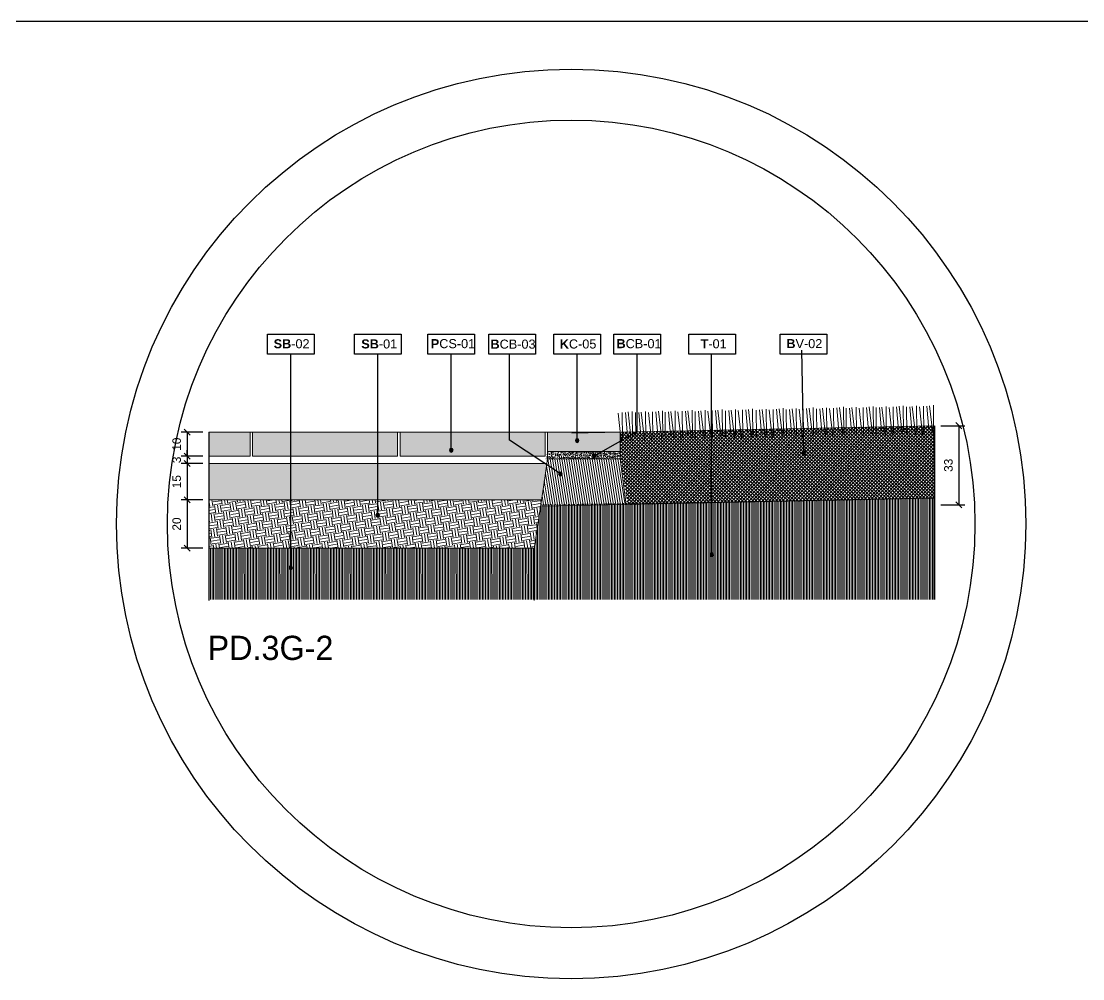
# Model space of a CAD drawing. Header units: metres. Extents: x -325 to 301, y -147 to 149.
# Drawn here: x 47.132 to 51.52, y 59.5 to 63.457 of the extents above; entities that cross this region are included whole.
import ezdxf

# ---------------------------------------------------------------- set-up
doc = ezdxf.new("R2010")
doc.units = ezdxf.units.M
doc.layers.get('Defpoints').update_dxf_attribs({"lineweight": 13})
doc.layers.add('-aux', color=50, linetype='Continuous', plot=False)
doc.layers.add('-AUX-TWQ', color=1, linetype='Continuous', plot=False)
doc.layers.add('0-TX-1_25', color=7, linetype='Continuous', true_color=0x3f4f7f)
doc.layers.add('3-TR-paviment fort', color=7, linetype='Continuous', true_color=0xd1d1d1)
doc.layers.add('03-TR-Paviment_04_Dry Meadow', color=7, linetype='Continuous', lineweight=5, true_color=0xd8dd88)
doc.layers.add('3-TR tot_u', color=7, linetype='Continuous', lineweight=5, true_color=0x787878)
for name, color, linetype, lineweight in [('1-CM', 7, 'Continuous', 0), ('3-TR Formigó', 252, 'Continuous', 0), ('3-TR Seleccionat', 44, 'Continuous', 0), ('3-TR Tot-u', 37, 'Continuous', 0)]:
    doc.layers.add(name, color=color, linetype=linetype, lineweight=lineweight)
for name, color, linetype in [('1-SECCIÓ', 1, 'Continuous'), ('A-KEYPLAN_HATCH', 7, 'Continuous'), ('A_TEXT_2', 7, 'Continuous'), ('EIT_3 TR terra vegetal', 45, 'Continuous')]:
    doc.layers.add(name, color=color, linetype=linetype)
doc.styles.get("Standard").update_dxf_attribs({"font": 'arial.ttf'})
doc.styles.add('x-llegenda materials$0$ENGRAVERS', font='TT0586M.TTF')
doc.dimstyles.new('ISO-25', dxfattribs={"dimtxt": 0.1, "dimasz": 0.1, "dimexe": 0.1, "dimexo": 0.1, "dimgap": 0.1, "dimtad": 1, "dimdec": 0, "dimlfac": 100, "dimzin": 9, "dimtxsty": 'Standard', "dimblk": 'OBLIQUE', "dimcen": 0.1, "dimadec": 0, "dimazin": 0, "dimtfac": 1, "dimtdec": 0, "dimtmove": 0, "dimatfit": 3, "dimldrblk": 'OBLIQUE', "dimfxl": 1, "dimarcsym": 0})

# ---------------------------------------------------------------- blocks, each defined once
blk = doc.blocks.new('_Oblique')
at = {"color": 0, "lineweight": -2}
blk.add_line((-0.5, -0.5), (0.5, 0.5), dxfattribs=at)
blk = doc.blocks.new('*D1198')
at = {"layer": '0-TX-1_25', "color": 0, "lineweight": -2, "transparency": 16777216}
for p, q in [((22.6963, 61.759), (22.6093, 61.759)), ((22.6343, 61.759), (22.6343, 61.609)), ((22.7343, 61.609), (22.6093, 61.609))]:
    blk.add_line(p, q, dxfattribs=at)
at = {"layer": 'Defpoints', "color": 0, "transparency": 16777216}
for p in [(22.7213, 61.759), (22.6343, 61.609), (66.3646, 61.609)]:
    blk.add_point(p, dxfattribs=at)
at = {"layer": '0-TX-1_25', "color": 0, "lineweight": -2, "transparency": 16777216, "xscale": 0.025, "yscale": 0.025, "zscale": 0.025}
for p, rotation in [((22.6343, 61.759), 90), ((22.6343, 61.609), 270)]:
    blk.add_blockref('_Oblique', p, dxfattribs=dict(at, rotation=rotation))
at = {"layer": '0-TX-1_25', "color": 0, "transparency": 16777216, "insert": (22.5915, 61.684), "char_height": 0.035, "attachment_point": 5, "rotation": 90}
blk.add_mtext('15', dxfattribs=at)
blk = doc.blocks.new('hatch keyplan 2')
at = {"layer": 'A-KEYPLAN_HATCH'}
blk.add_lwpolyline([(0, 0.00548), (0.01287, 0.00548), (0.01287, 0), (0, 0)], close=True, dxfattribs=at)
blk = doc.blocks.new('hatch keyplan')
at = {"layer": 'A-KEYPLAN_HATCH'}
blk.add_blockref('hatch keyplan 2', (1.43058, 0.85215), dxfattribs=at)
blk = doc.blocks.new('B-CB03')
at = {"layer": 'A-KEYPLAN_HATCH'}
blk.add_blockref('hatch keyplan', (-1.43058, -0.85215), dxfattribs=at)
at = {"layer": 'A_TEXT_2', "insert": (-0.0008, 0.00398), "char_height": 0.0025, "attachment_point": 1}
blk.add_mtext_dynamic_manual_height_columns('\\pi0.00128;{\\fArial|b1|i0|c0|p34;B}CB-03', width=0.0145619, gutter_width=0.015, heights=[0], dxfattribs=at)
blk = doc.blocks.new('B-CB01')
at = {"layer": 'A-KEYPLAN_HATCH'}
blk.add_blockref('hatch keyplan', (-1.43058, -0.85215), dxfattribs=at)
at = {"layer": 'A_TEXT_2', "insert": (-0.0008, 0.00411), "char_height": 0.0025, "attachment_point": 1}
blk.add_mtext_dynamic_manual_height_columns('\\pi0.00152;{\\fArial|b1|i0|c0|p34;B}CB-01', width=0.0145619, gutter_width=0.015, heights=[0], dxfattribs=at)
blk = doc.blocks.new('SB-01')
at = {"layer": 'A-KEYPLAN_HATCH'}
blk.add_blockref('hatch keyplan', (-1.43058, -0.85215), dxfattribs=at)
at = {"layer": 'A_TEXT_2', "insert": (-0.0008, 0.00403), "char_height": 0.0025, "attachment_point": 1}
blk.add_mtext_dynamic_manual_height_columns('\\pi0.00271;{\\fArial|b1|i0|c0|p34;SB}-01', width=0.0145619, gutter_width=0.015, heights=[0], dxfattribs=at)
blk = doc.blocks.new('SB-02')
at = {"layer": 'A-KEYPLAN_HATCH'}
blk.add_blockref('hatch keyplan', (-1.43058, -0.85215), dxfattribs=at)
at = {"layer": 'A_TEXT_2', "insert": (-0.0008, 0.00408), "char_height": 0.0025, "attachment_point": 1}
blk.add_mtext_dynamic_manual_height_columns('\\pi0.00249;{\\fArial|b1|i0|c0|p34;SB}-02', width=0.0145619, gutter_width=0.015, heights=[0], dxfattribs=at)
blk = doc.blocks.new('T-01')
at = {"layer": 'A-KEYPLAN_HATCH'}
blk.add_blockref('hatch keyplan', (-1.43058, -0.85215), dxfattribs=at)
at = {"layer": 'A_TEXT_2', "insert": (-0.0008, 0.00408), "char_height": 0.0025, "attachment_point": 1}
blk.add_mtext_dynamic_manual_height_columns('\\pi0.00405;{\\fArial|b1|i0|c0|p34;T}-01', width=0.0145619, gutter_width=0.015, heights=[0], dxfattribs=at)
blk = doc.blocks.new('B-V02')
at = {"layer": 'A-KEYPLAN_HATCH'}
blk.add_blockref('hatch keyplan', (-1.43058, -0.85215), dxfattribs=at)
at = {"layer": 'A_TEXT_2', "insert": (-0.0008, 0.00412), "char_height": 0.0025, "attachment_point": 1}
blk.add_mtext_dynamic_manual_height_columns('\\pi0.00255;{\\fArial|b1|i0|c0|p34;B}V-02', width=0.0145619, gutter_width=0.015, heights=[0], dxfattribs=at)
blk = doc.blocks.new('*D2743')
at = {"layer": '0-TX-1_25', "color": 0, "lineweight": -2, "transparency": 16777216}
for p, q in [((47.8827, 61.629), (47.7925, 61.629)), ((47.8175, 61.629), (47.8175, 61.479)), ((47.8827, 61.479), (47.7925, 61.479))]:
    blk.add_line(p, q, dxfattribs=at)
at = {"layer": 'Defpoints', "color": 0, "transparency": 16777216}
for p in [(47.9077, 61.629), (47.8175, 61.479), (47.9077, 61.479)]:
    blk.add_point(p, dxfattribs=at)
at = {"layer": '0-TX-1_25', "color": 0, "lineweight": -2, "transparency": 16777216, "xscale": 0.025, "yscale": 0.025, "zscale": 0.025}
for p, rotation in [((47.8175, 61.629), 90), ((47.8175, 61.479), 270)]:
    blk.add_blockref('_Oblique', p, dxfattribs=dict(at, rotation=rotation))
at = {"layer": '0-TX-1_25', "color": 0, "transparency": 16777216, "insert": (47.7746, 61.554), "char_height": 0.035, "attachment_point": 5, "rotation": 90}
blk.add_mtext('15', dxfattribs=at)
blk = doc.blocks.new('*D2745')
at = {"layer": '0-TX-1_25', "color": 0, "lineweight": -2, "transparency": 16777216}
for p, q in [((50.9327, 61.7854), (51.0326, 61.7854)), ((51.0076, 61.7854), (51.0076, 61.4582)), ((50.9326, 61.4582), (51.0326, 61.4582))]:
    blk.add_line(p, q, dxfattribs=at)
at = {"layer": 'Defpoints', "color": 0, "transparency": 16777216}
for p in [(50.9077, 61.7854), (50.9076, 61.4582), (51.0076, 61.4582)]:
    blk.add_point(p, dxfattribs=at)
at = {"layer": '0-TX-1_25', "color": 0, "lineweight": -2, "transparency": 16777216, "xscale": 0.025, "yscale": 0.025, "zscale": 0.025}
for p, rotation in [((51.0076, 61.7854), 90), ((51.0076, 61.4582), 270)]:
    blk.add_blockref('_Oblique', p, dxfattribs=dict(at, rotation=rotation))
at = {"layer": '0-TX-1_25', "color": 0, "transparency": 16777216, "insert": (50.9647, 61.6218), "char_height": 0.035, "attachment_point": 5, "rotation": 90}
blk.add_mtext('33', dxfattribs=at)
blk = doc.blocks.new('*D2744')
at = {"layer": '0-TX-1_25', "color": 0, "lineweight": -2, "transparency": 16777216}
for p, q in [((47.8827, 61.759), (47.7925, 61.759)), ((47.8175, 61.759), (47.8175, 61.659)), ((47.8827, 61.659), (47.7925, 61.659))]:
    blk.add_line(p, q, dxfattribs=at)
at = {"layer": 'Defpoints', "color": 0, "transparency": 16777216}
for p in [(47.9077, 61.759), (47.8175, 61.659), (47.9077, 61.659)]:
    blk.add_point(p, dxfattribs=at)
at = {"layer": '0-TX-1_25', "color": 0, "lineweight": -2, "transparency": 16777216, "xscale": 0.025, "yscale": 0.025, "zscale": 0.025}
for p, rotation in [((47.8175, 61.759), 90), ((47.8175, 61.659), 270)]:
    blk.add_blockref('_Oblique', p, dxfattribs=dict(at, rotation=rotation))
at = {"layer": '0-TX-1_25', "color": 0, "transparency": 16777216, "insert": (47.7746, 61.709), "char_height": 0.035, "attachment_point": 5, "rotation": 90}
blk.add_mtext('10', dxfattribs=at)
blk = doc.blocks.new('PCS01')
at = {"layer": 'A-KEYPLAN_HATCH'}
blk.add_blockref('hatch keyplan', (-1.42958, -0.85215), dxfattribs=at)
at = {"layer": 'A_TEXT_2', "insert": (0.0002, 0.00411), "char_height": 0.0025, "attachment_point": 1}
blk.add_mtext_dynamic_manual_height_columns('\\pi0.00161;{\\fArial|b1|i0|c0|p34;P}CS-01', width=0.0145619, gutter_width=0.015, heights=[0], dxfattribs=at)
blk = doc.blocks.new('*D2741')
at = {"layer": '0-TX-1_25', "color": 0, "lineweight": -2, "transparency": 16777216}
for p, q in [((47.8827, 61.659), (47.7925, 61.659)), ((47.8175, 61.659), (47.8175, 61.684)), ((47.8175, 61.659), (47.8175, 61.629)), ((47.8827, 61.629), (47.7925, 61.629)), ((47.8175, 61.629), (47.8175, 61.604))]:
    blk.add_line(p, q, dxfattribs=at)
at = {"layer": 'Defpoints', "color": 0, "transparency": 16777216}
for p in [(47.9077, 61.659), (47.8175, 61.629), (47.9077, 61.629)]:
    blk.add_point(p, dxfattribs=at)
at = {"layer": '0-TX-1_25', "color": 0, "lineweight": -2, "transparency": 16777216, "xscale": 0.025, "yscale": 0.025, "zscale": 0.025}
for p, rotation in [((47.8175, 61.659), 270), ((47.8175, 61.629), 90)]:
    blk.add_blockref('_Oblique', p, dxfattribs=dict(at, rotation=rotation))
at = {"layer": '0-TX-1_25', "color": 0, "transparency": 16777216, "insert": (47.7746, 61.644), "char_height": 0.035, "attachment_point": 5, "rotation": 90}
blk.add_mtext('3', dxfattribs=at)
blk = doc.blocks.new('*D2742')
at = {"layer": '0-TX-1_25', "color": 0, "lineweight": -2, "transparency": 16777216}
for p, q in [((47.8827, 61.479), (47.7925, 61.479)), ((47.8175, 61.479), (47.8175, 61.279)), ((47.8827, 61.279), (47.7925, 61.279))]:
    blk.add_line(p, q, dxfattribs=at)
at = {"layer": 'Defpoints', "color": 0, "transparency": 16777216}
for p in [(47.9077, 61.479), (47.8175, 61.279), (47.9077, 61.279)]:
    blk.add_point(p, dxfattribs=at)
at = {"layer": '0-TX-1_25', "color": 0, "lineweight": -2, "transparency": 16777216, "xscale": 0.025, "yscale": 0.025, "zscale": 0.025}
for p, rotation in [((47.8175, 61.479), 90), ((47.8175, 61.279), 270)]:
    blk.add_blockref('_Oblique', p, dxfattribs=dict(at, rotation=rotation))
at = {"layer": '0-TX-1_25', "color": 0, "transparency": 16777216, "insert": (47.7746, 61.379), "char_height": 0.035, "attachment_point": 5, "rotation": 90}
blk.add_mtext('20', dxfattribs=at)
blk = doc.blocks.new('POINT')
at = {"layer": '0-TX-1_25'}
h = blk.add_hatch(dxfattribs=at)
h.set_pattern_fill('ANGLE', color=256)
h.set_pattern_definition([(0, (-83.747, -12.726), (0, 6.985), [5.08, -1.905]), (90, (-83.747, -12.726), (-6.985, 4e-16), [5.08, -1.905])])
edge = h.paths.add_edge_path()
edge.add_arc((0, 0), 0.0075, 0, 360)
h = blk.add_hatch(color=256, dxfattribs=at)
h.dxf.hatch_style = 1
edge = h.paths.add_edge_path()
edge.add_arc((0, 0), 0.0075, 0, 360)
blk.add_circle((0, 0), 0.0075, dxfattribs=at)

msp = doc.modelspace()

# ---------------------------------------------------------------- hatches: boundary and pattern name
at = {"layer": '3-TR Formigó'}
h = msp.add_hatch(dxfattribs=at)
h.set_pattern_fill('ANSI31', color=256, scale=0.003, angle=234.1752, style=0)
h.set_pattern_definition([(279.1752, (49.74108, 61.358951), (0.00940313, 0.0015188), [])])
h.paths.add_polyline_path([(49.6077, 61.648), (49.3077, 61.648), (49.2796, 61.459), (49.632, 61.4588)])
at = {"layer": '3-TR Seleccionat'}
h = msp.add_hatch(dxfattribs=at)
h.set_pattern_fill('ANSI31', color=256, scale=0.002, angle=45, style=0)
h.set_pattern_definition([(90, (50.104704, 66.5422956), (-0.00635, 1e-18), [])])
h.paths.add_polyline_path([(49.2498, 61.259), (49.2498, 61.0667), (50.9077, 61.0667), (50.9071, 61.4853), (49.2796, 61.459)])
h = msp.add_hatch(dxfattribs=at)
h.set_pattern_fill('ANSI31', color=256, scale=0.002, angle=45, style=0)
h.set_pattern_definition([(90, (-441023.923689, -650775.108496), (-0.00635, 1e-18), [])])
h.paths.add_polyline_path([(49.2498, 61.0665), (47.9077, 61.0665), (47.9092, 61.279), (49.2513, 61.279)])
at = {"layer": '3-TR Tot-u'}
h = msp.add_hatch(dxfattribs=at)
h.set_pattern_fill('EARTH', color=256, scale=0.005, angle=-80.8248, style=0)
h.set_pattern_definition([(279.1752, (49.318694, 61.22895), (0.03640645, -0.0262811), [0.03175, -0.03175]), (279.1752, (49.330448, 61.23085), (0.03640645, -0.0262811), [0.03175, -0.03175]), (279.1752, (49.342202, 61.232748), (0.03640645, -0.0262811), [0.03175, -0.03175]), (9.1752, (49.346753, 61.229463), (0.0262811, 0.03640645), [0.03175, -0.03175]), (9.1752, (49.34865, 61.21771), (0.0262811, 0.03640645), [0.03175, -0.03175]), (9.1752, (49.35055, 61.205955), (0.0262811, 0.03640645), [0.03175, -0.03175])])
h.paths.add_polyline_path([(47.9077, 61.479), (47.9077, 61.279), (49.2528, 61.279), (49.2825, 61.479)])
at = {"layer": '3-TR tot_u'}
h = msp.add_hatch(dxfattribs=at)
h.set_pattern_fill('AR-CONC', color=256, scale=9e-05, angle=90.2664)
h.set_pattern_definition([(140.266414, (-34.140943, 38.852727), (0.0013582613, 0.0164031132), [0.0017145, -0.0188595]), (85.266414, (-34.140943, 38.852727), (-0.0171801815, -0.0032518273), [0.0013716, -0.0150876526]), (190.71786, (-34.14083, 38.854094), (-0.0158219194, 0.0131512858), [0.0014571008, -0.016028122]), (136.450614, (-34.145515, 38.852706), (0.003670327, 0.024414444), [0.00257175, -0.02828925]), (186.901972, (-34.14521, 38.85474), (-0.0223674596, 0.021262598), [0.002185652, -0.024042205]), (81.450565, (-34.145515, 38.852706), (-0.0223674596, 0.021262598), [0.002057397, -0.022631376]), (111.266414, (-34.144383, 38.854998), (0.0091403206, 0.0136879438), [0.0017145, -0.0188595]), (56.266414, (-34.144383, 38.854998), (-0.0166026007, 0.0054850432), [0.0013716, -0.0150876]), (161.71786, (-34.143621, 38.856138), (-0.0074622802, 0.019172987), [0.0014571008, -0.0160280944]), (127.766414, (-34.140943, 38.8527275), (-0.00761116375, 0.0002425866), [0, -0.01490472, 0, -0.0153162, 0, -0.01514475]), (97.766414, (-34.140943, 38.8527275), (-0.009044117, 0.0059717809), [0, -0.00873252, 0, -0.01456182, 0, -0.00577215]), (57.766414, (-34.1409194, 38.84763), (0.0004588393, 0.012205419), [0, -0.005715, 0, -0.0178308, 0, -0.0236601]), (47.766414, (-34.140909, 38.845344), (-0.0023503487, 0.0133208417), [0, -0.0074295, 0, -0.01184148, 0, -0.0168021])])
h.paths.add_polyline_path([(49.3016, 61.648), (49.3077, 61.6792), (49.6077, 61.6792), (49.6077, 61.648)])
h = msp.add_hatch(dxfattribs=at)
h.set_pattern_fill('AR-CONC', color=256, scale=0.0002, angle=90.2664)
h.set_pattern_definition([(140.2664143104, (270000.077316, -738405.245018), (0.0030183585511, 0.0364513625844), [0.00381, -0.04191]), (85.2664143104, (270000.077316, -738405.24502), (-0.0381781810675, -0.0072262829332), [0.003048, -0.033528116834]), (190.7178590104, (270000.077567, -738405.24198), (-0.0351598209585, 0.0292250795622), [0.00323800176, -0.03561804892]), (136.4506143104, (270000.067156, -738405.245065), (0.0081562825582, 0.0542543196878), [0.005715, -0.062865]), (186.9019719204, (270000.067836, -738405.240544), (-0.049705465848, 0.047250217616), [0.004857004628, -0.053427121632]), (81.45056548, (270000.067156, -738405.245065), (-0.0497054658455, 0.0472502176188), [0.004571993414, -0.050291946384]), (111.2664143104, (270000.069672, -738405.239974), (0.0203118235131, 0.0304176527954), [0.00381, -0.04191]), (56.2664143104, (270000.069672, -738405.239974), (-0.0368946682902, 0.0121889849718), [0.003048, -0.033528]), (161.7178593104, (270000.071365, -738405.23744), (-0.016582844967, 0.0426066376987), [0.00323800176, -0.03561798752]), (127.7664143104, (270000.077316, -738405.245018), (-0.0169136972324, 0.00053908133522), [0, -0.0331216, 0, -0.034036, 0, -0.033655]), (97.7664143104, (270000.077316, -738405.245018), (-0.02009803784808, 0.0132706243038), [0, -0.0194056, 0, -0.0323596, 0, -0.012827]), (57.7664143104, (270000.077369, -738405.256346), (0.00101964285024, 0.02712315336895), [0, -0.0127, 0, -0.039624, 0, -0.052578]), (47.7664143104, (270000.077392, -738405.261426), (-0.0052229971542, 0.0296018704426), [0, -0.01651, 0, -0.0263144, 0, -0.037338])])
h.paths.add_polyline_path([(47.9077, 61.629), (47.9077, 61.479), (49.2825, 61.479), (49.3048, 61.629)])
at = {"layer": '3-TR-paviment fort'}
for points in [[(47.9077, 61.759), (47.9077, 61.659), (48.0777, 61.659), (48.0777, 61.759)], [(48.3342, 61.759), (48.0877, 61.759), (48.0877, 61.659), (48.3342, 61.659)], [(48.5739, 61.759), (48.3342, 61.759), (48.3342, 61.659), (48.5739, 61.659)], [(48.6877, 61.759), (48.5739, 61.759), (48.5739, 61.659), (48.6877, 61.659)], [(48.8745, 61.759), (48.6977, 61.759), (48.6977, 61.659), (48.8745, 61.659)], [(49.2977, 61.759), (48.8745, 61.759), (48.8745, 61.659), (49.2977, 61.659)], [(49.6077, 61.7595), (49.3077, 61.759), (49.3077, 61.679), (49.6075, 61.6795)]]:
    msp.add_hatch(color=256, dxfattribs=at).paths.add_polyline_path(points)
at = {"layer": 'EIT_3 TR terra vegetal'}
h = msp.add_hatch(dxfattribs=at)
h.set_pattern_fill('_USER', color=256, scale=0.01, angle=46.2, style=0, double=1, pattern_type=0)
h.set_pattern_definition([(46.2, (323202.745424, 4602158.711867), (-0.007217602280984, 0.006921431738704), []), (136.2, (323202.745424, 4602158.711867), (-0.006921431738704, -0.007217602280984), [])])
h.paths.add_polyline_path([(49.6077, 61.7588), (49.61, 61.648), (49.6383, 61.4594), (50.9077, 61.4853), (50.9074, 61.7854)])

# ---------------------------------------------------------------- linework, layer by layer
at = {"layer": '-aux'}
msp.add_lwpolyline([(12.2345, 63.4567), (142.2345, 63.4567)], dxfattribs=at)
at = {"layer": '-AUX-TWQ'}
for radius in [1.8794, 1.6689]:
    msp.add_circle((49.4054, 61.3793), radius, dxfattribs=at)
at = {"layer": '0-TX-1_25'}
for points in [[(50.3671, 61.6721), (50.3582, 62.0973)], [(48.2465, 61.1986), (48.2465, 62.0815)], [(48.6056, 61.4152), (48.6056, 62.0815)], [(48.9094, 61.6841), (48.9094, 62.0815)], [(49.3609, 61.5863), (49.1496, 61.7256), (49.1496, 62.0815)], [(49.43, 61.724), (49.43, 62.0815)], [(49.4995, 61.6597), (49.6776, 61.762), (49.6783, 62.0815)], [(49.9858, 61.2518), (49.9858, 62.0815)]]:
    msp.add_lwpolyline(points, dxfattribs=at)
at = {"layer": '03-TR-Paviment_04_Dry Meadow'}
for p, q in [((50.903, 61.8704), (50.9077, 61.3352)), ((49.5988, 61.8376), (49.6124, 61.7232)), ((49.6159, 61.8398), (49.6168, 61.7319)), ((49.6295, 61.8402), (49.6384, 61.7436)), ((49.6402, 61.842), (49.6538, 61.7276)), ((49.6573, 61.8443), (49.6583, 61.7363)), ((49.6708, 61.8394), (49.6718, 61.7315)), ((49.6844, 61.8398), (49.6933, 61.7432)), ((49.6951, 61.8416), (49.7088, 61.7272)), ((49.7123, 61.8438), (49.7132, 61.7359)), ((49.7242, 61.8402), (49.7379, 61.7258)), ((49.7414, 61.8424), (49.7423, 61.7345)), ((49.755, 61.8428), (49.7638, 61.7463)), ((49.7657, 61.8447), (49.7793, 61.7303)), ((49.7828, 61.8469), (49.7837, 61.739)), ((49.7933, 61.8419), (49.7942, 61.734)), ((49.8069, 61.8423), (49.8158, 61.7458)), ((49.8176, 61.8442), (49.8312, 61.7298)), ((49.8347, 61.8464), (49.8357, 61.7385)), ((49.8467, 61.8428), (49.8604, 61.7284)), ((49.8638, 61.845), (49.8648, 61.7371)), ((49.8775, 61.8454), (49.8863, 61.7488)), ((49.8881, 61.8472), (49.9018, 61.7328)), ((49.9053, 61.8495), (49.9062, 61.7415)), ((49.9173, 61.8445), (49.9182, 61.7366)), ((49.9309, 61.8449), (49.9398, 61.7484)), ((49.9416, 61.8468), (49.9552, 61.7324)), ((49.9587, 61.849), (49.9596, 61.7411)), ((49.9707, 61.8454), (49.9843, 61.731)), ((49.9878, 61.8476), (49.9888, 61.7397)), ((50.0014, 61.848), (50.0103, 61.7514)), ((50.0121, 61.8498), (50.0257, 61.7354)), ((50.0292, 61.8521), (50.0302, 61.7441)), ((50.0427, 61.8472), (50.0437, 61.7392)), ((50.0564, 61.8476), (50.0652, 61.751)), ((50.067, 61.8494), (50.0807, 61.735)), ((50.0842, 61.8516), (50.0851, 61.7437)), ((50.0961, 61.848), (50.1098, 61.7336)), ((50.1133, 61.8502), (50.1142, 61.7423)), ((50.1269, 61.8506), (50.1358, 61.754)), ((50.1376, 61.8525), (50.1512, 61.7381)), ((50.1547, 61.8547), (50.1556, 61.7468)), ((50.1697, 61.8498), (50.1706, 61.7419)), ((50.1833, 61.8502), (50.1922, 61.7537)), ((50.194, 61.8521), (50.2076, 61.7377)), ((50.2111, 61.8543), (50.2121, 61.7464)), ((50.2231, 61.8506), (50.2367, 61.7362)), ((50.2402, 61.8529), (50.2412, 61.7449)), ((50.2538, 61.8533), (50.2627, 61.7567)), ((50.2645, 61.8551), (50.2782, 61.7407)), ((50.2816, 61.8573), (50.2826, 61.7494)), ((50.2937, 61.8524), (50.2946, 61.7445)), ((50.3073, 61.8528), (50.3161, 61.7563)), ((50.318, 61.8547), (50.3316, 61.7403)), ((50.3351, 61.8569), (50.336, 61.749)), ((50.3471, 61.8532), (50.3607, 61.7388)), ((50.3642, 61.8555), (50.3651, 61.7475)), ((50.3778, 61.8559), (50.3867, 61.7593)), ((50.3885, 61.8577), (50.4021, 61.7433)), ((50.4056, 61.8599), (50.4066, 61.752)), ((50.4191, 61.855), (50.4201, 61.7471)), ((50.4327, 61.8555), (50.4416, 61.7589)), ((50.4434, 61.8573), (50.4571, 61.7429)), ((50.4605, 61.8595), (50.4615, 61.7516)), ((50.4725, 61.8559), (50.4862, 61.7415)), ((50.4897, 61.8581), (50.4906, 61.7502)), ((50.5033, 61.8585), (50.5121, 61.7619)), ((50.514, 61.8603), (50.5276, 61.746)), ((50.5311, 61.8626), (50.532, 61.7546)), ((50.5416, 61.8576), (50.5425, 61.7497)), ((50.5552, 61.858), (50.5641, 61.7615)), ((50.5659, 61.8599), (50.5795, 61.7455)), ((50.583, 61.8621), (50.584, 61.7542)), ((50.595, 61.8584), (50.6086, 61.744)), ((50.6121, 61.8607), (50.6131, 61.7527)), ((50.6258, 61.8611), (50.6346, 61.7645)), ((50.6364, 61.8629), (50.6501, 61.7485)), ((50.6536, 61.8651), (50.6545, 61.7572)), ((50.6656, 61.8602), (50.6665, 61.7523)), ((50.6792, 61.8606), (50.6881, 61.764)), ((50.6899, 61.8625), (50.7035, 61.7481)), ((50.707, 61.8647), (50.7079, 61.7568)), ((50.719, 61.861), (50.7326, 61.7466)), ((50.7361, 61.8632), (50.737, 61.7553)), ((50.7497, 61.8637), (50.7586, 61.7671)), ((50.7604, 61.8655), (50.774, 61.7511)), ((50.7775, 61.8677), (50.7785, 61.7598)), ((50.791, 61.8628), (50.792, 61.7549)), ((50.8046, 61.8632), (50.8135, 61.7667)), ((50.8153, 61.8651), (50.829, 61.7507)), ((50.8325, 61.8673), (50.8334, 61.7594)), ((50.8444, 61.8637), (50.8581, 61.7493)), ((50.8616, 61.8659), (50.8625, 61.758)), ((50.8752, 61.8663), (50.884, 61.7697)), ((50.8859, 61.8681), (50.8995, 61.7537))]:
    msp.add_line(p, q, dxfattribs=at)
at = {"layer": '1-CM'}
for p, q in [((47.9077, 61.759), (49.4077, 61.759)), ((47.9077, 61.759), (49.3077, 61.759)), ((49.3048, 61.629), (47.9077, 61.629)), ((49.2944, 61.559), (49.3077, 61.648)), ((49.3077, 61.648), (49.6077, 61.648)), ((49.6077, 61.648), (49.632, 61.4588)), ((49.2825, 61.479), (47.9077, 61.479)), ((49.2528, 61.279), (47.9077, 61.279))]:
    msp.add_line(p, q, dxfattribs=at)
for points in [[(49.4077, 61.7548), (50.9077, 61.7854)], [(48.0777, 61.759), (47.9077, 61.759)], [(47.9077, 61.659), (48.0777, 61.659), (48.0777, 61.759)], [(48.6877, 61.759), (48.0877, 61.759), (48.0877, 61.659), (48.6877, 61.659), (48.6877, 61.759)], [(48.6977, 61.759), (48.6877, 61.759)], [(49.2977, 61.759), (48.6977, 61.759), (48.6977, 61.659), (49.2977, 61.659), (49.2977, 61.759)], [(49.6075, 61.6795), (49.3077, 61.679)], [(49.2498, 61.259), (49.2944, 61.559)], [(49.2859, 61.4522), (50.9077, 61.4853)], [(49.2528, 61.279), (49.2528, 61.0636)]]:
    msp.add_lwpolyline(points, dxfattribs=at)
for points in [[(49.3077, 61.679), (49.6075, 61.6795), (49.6077, 61.7595), (49.3077, 61.759)], [(49.6077, 61.648), (49.3077, 61.648), (49.3077, 61.759), (49.6077, 61.759)], [(49.3077, 61.648), (49.3077, 61.6792), (49.6077, 61.6792), (49.6077, 61.648)]]:
    msp.add_lwpolyline(points, close=True, dxfattribs=at)
at = {"layer": '1-SECCIÓ'}
for p, q in [((50.9077, 61.7854), (50.9077, 61.0673)), ((47.9077, 61.759), (47.9077, 61.0625))]:
    msp.add_line(p, q, dxfattribs=at)

# ---------------------------------------------------------------- block references
at = {"layer": '0-TX-1_25', "xscale": 15, "yscale": 15, "zscale": 15}
for name, p in [('SB-02', (48.15, 62.0815)), ('SB-01', (48.509, 62.0815)), ('B-CB03', (49.0645, 62.0815)), ('B-CB01', (49.5817, 62.0815)), ('T-01', (49.8914, 62.0815)), ('B-V02', (50.2685, 62.0815))]:
    msp.add_blockref(name, p, dxfattribs=at)
at = {"layer": '0-TX-1_25', "xscale": -1}
for p in [(49.43, 61.724), (48.9094, 61.6841), (49.4995, 61.6597), (49.3609, 61.5863), (48.6056, 61.4152), (49.9858, 61.2518), (48.2465, 61.1986)]:
    msp.add_blockref('POINT', p, dxfattribs=at)
at = {"layer": '0-TX-1_25', "xscale": -1, "rotation": 1.199999999999948}
msp.add_blockref('POINT', (50.3671, 61.6721), dxfattribs=at)
at = {"layer": 'A-KEYPLAN_HATCH', "xscale": 14.99999999999007, "yscale": 14.99999999999007, "zscale": 14.99999999999007}
for name, p in [('PCS01', (48.7979, 62.0815)), ('hatch keyplan', (27.8747, 49.2993))]:
    msp.add_blockref(name, p, dxfattribs=at)

# ---------------------------------------------------------------- texts
at = {"layer": '-aux', "insert": (47.9023, 60.9173), "char_height": 0.1, "width": 19.210099, "attachment_point": 1, "style": 'x-llegenda materials$0$ENGRAVERS'}
msp.add_mtext('PD.3G-2', dxfattribs=at)
at = {"layer": 'A_TEXT_2', "insert": (49.3215, 62.1418), "char_height": 0.0375, "attachment_point": 1}
msp.add_mtext_dynamic_manual_height_columns('\\pi0.03653;{\\fArial|b1|i0|c0|p34;K}C-05', width=0.218429, gutter_width=0.225, heights=[0], dxfattribs=at)

# ---------------------------------------------------------------- dimensions: what is measured, and where the dimension line sits
at = {"layer": '0-TX-1_25'}
for base, p1, p2, picture, middle in [((51.0076, 61.4582), (50.9077, 61.7854), (50.9076, 61.4582), '*D2745', (50.9647, 61.6218)), ((22.6343, 61.609), (22.7213, 61.759), (66.3646, 61.609), '*D1198', (22.5915, 61.684)), ((47.8175, 61.659), (47.9077, 61.759), (47.9077, 61.659), '*D2744', (47.7746, 61.709)), ((47.8175, 61.479), (47.9077, 61.629), (47.9077, 61.479), '*D2743', (47.7746, 61.554)), ((47.8175, 61.279), (47.9077, 61.479), (47.9077, 61.279), '*D2742', (47.7746, 61.379))]:
    dim = msp.add_linear_dim(base=base, p1=p1, p2=p2, angle=90, dimstyle='ISO-25', override={"dimtxt": 0.035, "dimasz": 0.025, "dimexe": 0.025, "dimexo": 0.025, "dimgap": 0.025, "dimblk1": 'Oblique', "dimblk2": 'Oblique', "dimsah": 1, "dimfxl": 0.1, "dimfxlon": 1, "dimarcsym": 1}, dxfattribs=at)
    dim.commit()
    dim.dimension.update_dxf_attribs({"geometry": picture, "text_midpoint": middle})
dim = msp.add_linear_dim(base=(47.8175, 61.629), p1=(47.9077, 61.659), p2=(47.9077, 61.629), angle=90, dimstyle='ISO-25', override={"dimtxt": 0.035, "dimasz": 0.025, "dimexe": 0.025, "dimexo": 0.025, "dimgap": 0.025, "dimblk1": 'Oblique', "dimblk2": 'Oblique', "dimsah": 1, "dimfxl": 0.1, "dimfxlon": 1, "dimarcsym": 1}, dxfattribs=at)
dim.commit()
dim.dimension.update_dxf_attribs({"geometry": '*D2741', "text_midpoint": (47.8175, 61.644), "dimtype": 160})

doc.saveas('drawing.dxf')
